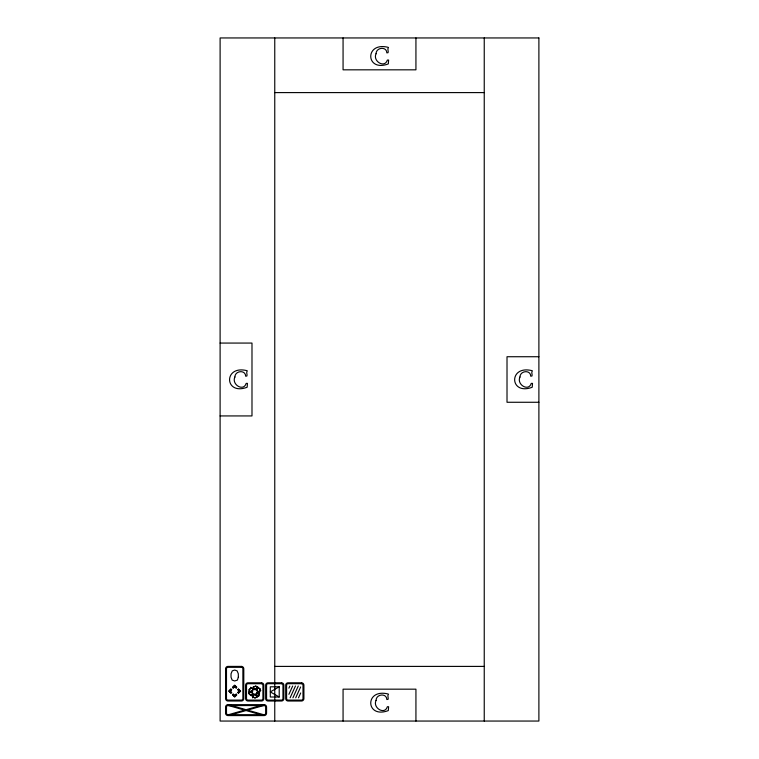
<?xml version="1.0" encoding="UTF-8"?>
<svg xmlns="http://www.w3.org/2000/svg" width="759" height="759" viewBox="0 0 759 759"><rect width="100%" height="100%" fill="white"/><g stroke="black" fill="none" stroke-linecap="round" stroke-linejoin="round"><path stroke-width="1.14" d="M249.189 693.612L250.612 691.942L252.851 693.508L251.4 695.595L249.332 694.039M288.894 688.185L289.843 686.079M288.894 694.343L292.68 686.003M295.469 686.003L290.118 697.796M292.917 697.806L298.268 686.003M295.716 697.806L300.621 686.971M298.505 697.806L300.697 692.976M230.859 688.992L228.763 691.088L230.859 693.176M232.586 687.256L234.683 685.168L236.78 687.256M231.002 689.144L229.066 691.088L231.002 693.024M232.738 687.407L234.683 685.462L236.628 687.407M231.571 689.457L229.939 691.088L231.571 692.711M233.051 687.977L234.683 686.345L236.315 687.977M231.723 689.608L230.243 691.088L231.723 692.569M233.203 688.128L234.683 686.648L236.163 688.128M236.163 694.049L234.683 695.529L233.203 694.049M237.643 692.569L239.123 691.088L237.643 689.608M236.315 694.191L234.683 695.823L233.051 694.191M237.795 692.711L239.427 691.088L237.795 689.457M236.628 694.76L234.683 696.705L232.738 694.76M238.364 693.024L240.299 691.088L238.364 689.144M236.78 694.912L234.683 697.009L232.586 694.912M238.506 693.176L240.603 691.088L238.506 688.992M279.217 686.8L270.299 691.904L279.217 697.009L279.217 686.8L270.299 686.8L270.299 697.009L279.217 697.009M274.758 92.598L484.242 92.598M220.11 343.068L251.988 343.068L251.988 415.932L220.11 415.932M538.89 356.73L507.012 356.73L507.012 402.27L538.89 402.27M274.758 666.402L484.242 666.402M484.242 37.95L484.242 721.05M415.932 37.95L415.932 69.828L343.068 69.828L343.068 37.95M415.932 721.05L415.932 689.172L343.068 689.172L343.068 721.05M274.758 37.95L274.758 721.05M249.037 693.119L249.199 694.124L251.438 695.813L253.079 693.47L250.631 691.753L249.037 693.119M252.88 695.092L252.652 697.882L253.221 697.066L255.138 697.976L258.022 696.591L254.853 694.741L255.432 693.916L252.88 695.092M253.032 695.197L252.861 697.312L253.183 696.847L254.806 697.891L257.481 696.677L254.626 694.779L254.967 694.305L253.032 695.197M234.882 377.043C231.248 384.5 243.592 392.052 246.182 383.38L247.434 383.38L247.149 387.251C224.484 395.781 223.203 365.155 246.485 370.544L247.32 370.857C245.461 372.271 248.762 376.834 245.679 376.198C245.451 369.443 234.901 370.677 234.882 377.043M376.056 53.709C372.422 61.166 384.766 68.718 387.356 60.046L388.608 60.046L388.323 63.917C365.658 72.447 364.377 41.821 387.659 47.21L388.494 47.523C386.635 48.937 389.936 53.5 386.853 52.864C386.625 46.109 376.075 47.343 376.056 53.709M376.056 700.377C372.422 707.834 384.766 715.386 387.356 706.714L388.608 706.714L388.323 710.585C365.658 719.115 364.377 688.489 387.659 693.878L388.494 694.191C386.635 695.605 389.936 700.168 386.853 699.532C386.625 692.777 376.075 694.011 376.056 700.377M519.962 377.043C516.329 384.5 528.672 392.052 531.262 383.38L532.514 383.38L532.23 387.251C509.564 395.781 508.283 365.155 531.566 370.544L532.401 370.857C530.541 372.271 533.843 376.834 530.759 376.198C530.532 369.443 519.981 370.677 519.962 377.043M256.884 687.55L256.817 688.299L254.312 689.495L253.288 687.227L255.84 686.164L256.884 687.55M257.035 687.55L256.959 688.404L254.237 689.713L253.079 687.142L255.849 686.003L257.035 687.55M259.825 688.982L259.673 690.662L260.223 690.699L258.326 691.639L256.646 690.434L257.206 690.481L257.472 686.99L259.825 688.982M259.986 688.973L259.844 690.51L260.821 690.576L258.316 691.829L256.087 690.225L257.064 690.311L257.13 686.563L259.986 688.973M249.246 689.39L248.943 692.569L252.178 690.681L252.595 691.591L252.908 688.802L250.631 687.265L251.039 688.147L249.246 689.39M249.398 689.428L249.151 692.056L252.254 690.472L252.5 691.013L252.738 688.878L251.011 687.711L251.248 688.223L249.398 689.428M259.436 692.91L258.677 695.975L256.694 695.472L256.969 692.711L259.436 692.91M259.606 692.768L258.762 696.107L256.533 695.548L256.827 692.54L259.606 692.768M238.317 677.208L237.415 680.073L234.702 680.975L232.14 680.083L231.03 677.208L231.03 673.802L232.245 670.871L234.683 670.045L237.112 670.871L238.317 673.802L238.317 677.208M244.559 710.12L227.804 714.902L230.821 714.902L246.068 710.547L261.314 714.902L264.331 714.902L247.576 710.12L264.331 705.339L261.314 705.339L246.068 709.693L230.821 705.339L227.804 705.339L244.559 710.12M538.89 37.95L220.11 37.95L220.11 721.05L538.89 721.05L538.89 37.95M241.409 666.402L227.956 666.402A2.381 2.381 0 0 0 225.575 668.783L225.575 698.631A2.381 2.381 0 0 0 227.956 701.012L241.409 701.012A2.381 2.381 0 0 0 243.791 698.631L243.791 668.783A2.381 2.381 0 0 0 241.409 666.402M241.409 667.313L227.956 667.313A1.471 1.471 0 0 0 226.486 668.783L226.486 698.631A1.471 1.471 0 0 0 227.956 700.102L241.409 700.102A1.471 1.471 0 0 0 242.88 698.631L242.88 668.783A1.471 1.471 0 0 0 241.409 667.313M261.447 682.796L247.994 682.796A2.381 2.381 0 0 0 245.612 685.178L245.612 698.631A2.381 2.381 0 0 0 247.994 701.012L261.447 701.012A2.381 2.381 0 0 0 263.828 698.631L263.828 685.178A2.381 2.381 0 0 0 261.447 682.796M281.485 682.796L268.031 682.796A2.381 2.381 0 0 0 265.65 685.178L265.65 698.631A2.381 2.381 0 0 0 268.031 701.012L281.485 701.012A2.381 2.381 0 0 0 283.866 698.631L283.866 685.178A2.381 2.381 0 0 0 281.485 682.796M301.522 682.796L288.069 682.796A2.381 2.381 0 0 0 285.688 685.178L285.688 698.631A2.381 2.381 0 0 0 288.069 701.012L301.522 701.012A2.381 2.381 0 0 0 303.904 698.631L303.904 685.178A2.381 2.381 0 0 0 301.522 682.796M261.447 683.707L247.994 683.707A1.471 1.471 0 0 0 246.523 685.178L246.523 698.631A1.471 1.471 0 0 0 247.994 700.102L261.447 700.102A1.471 1.471 0 0 0 262.918 698.631L262.918 685.178A1.471 1.471 0 0 0 261.447 683.707M281.485 683.707L268.031 683.707A1.471 1.471 0 0 0 266.561 685.178L266.561 698.631A1.471 1.471 0 0 0 268.031 700.102L281.485 700.102A1.471 1.471 0 0 0 282.955 698.631L282.955 685.178A1.471 1.471 0 0 0 281.485 683.707M301.522 683.707L288.069 683.707A1.471 1.471 0 0 0 286.598 685.178L286.598 698.631A1.471 1.471 0 0 0 288.069 700.102L301.522 700.102A1.471 1.471 0 0 0 302.993 698.631L302.993 685.178A1.471 1.471 0 0 0 301.522 683.707M264.179 704.656L227.956 704.656A2.381 2.381 0 0 0 225.575 707.037L225.575 713.204A2.381 2.381 0 0 0 227.956 715.585L264.179 715.585A2.381 2.381 0 0 0 266.561 713.204L266.561 707.037A2.381 2.381 0 0 0 264.179 704.656M264.179 705.566L227.956 705.566A1.471 1.471 0 0 0 226.486 707.037L226.486 713.204A1.471 1.471 0 0 0 227.956 714.674L264.179 714.674A1.471 1.471 0 0 0 265.65 713.204L265.65 707.037A1.471 1.471 0 0 0 264.179 705.566"/></g></svg>
